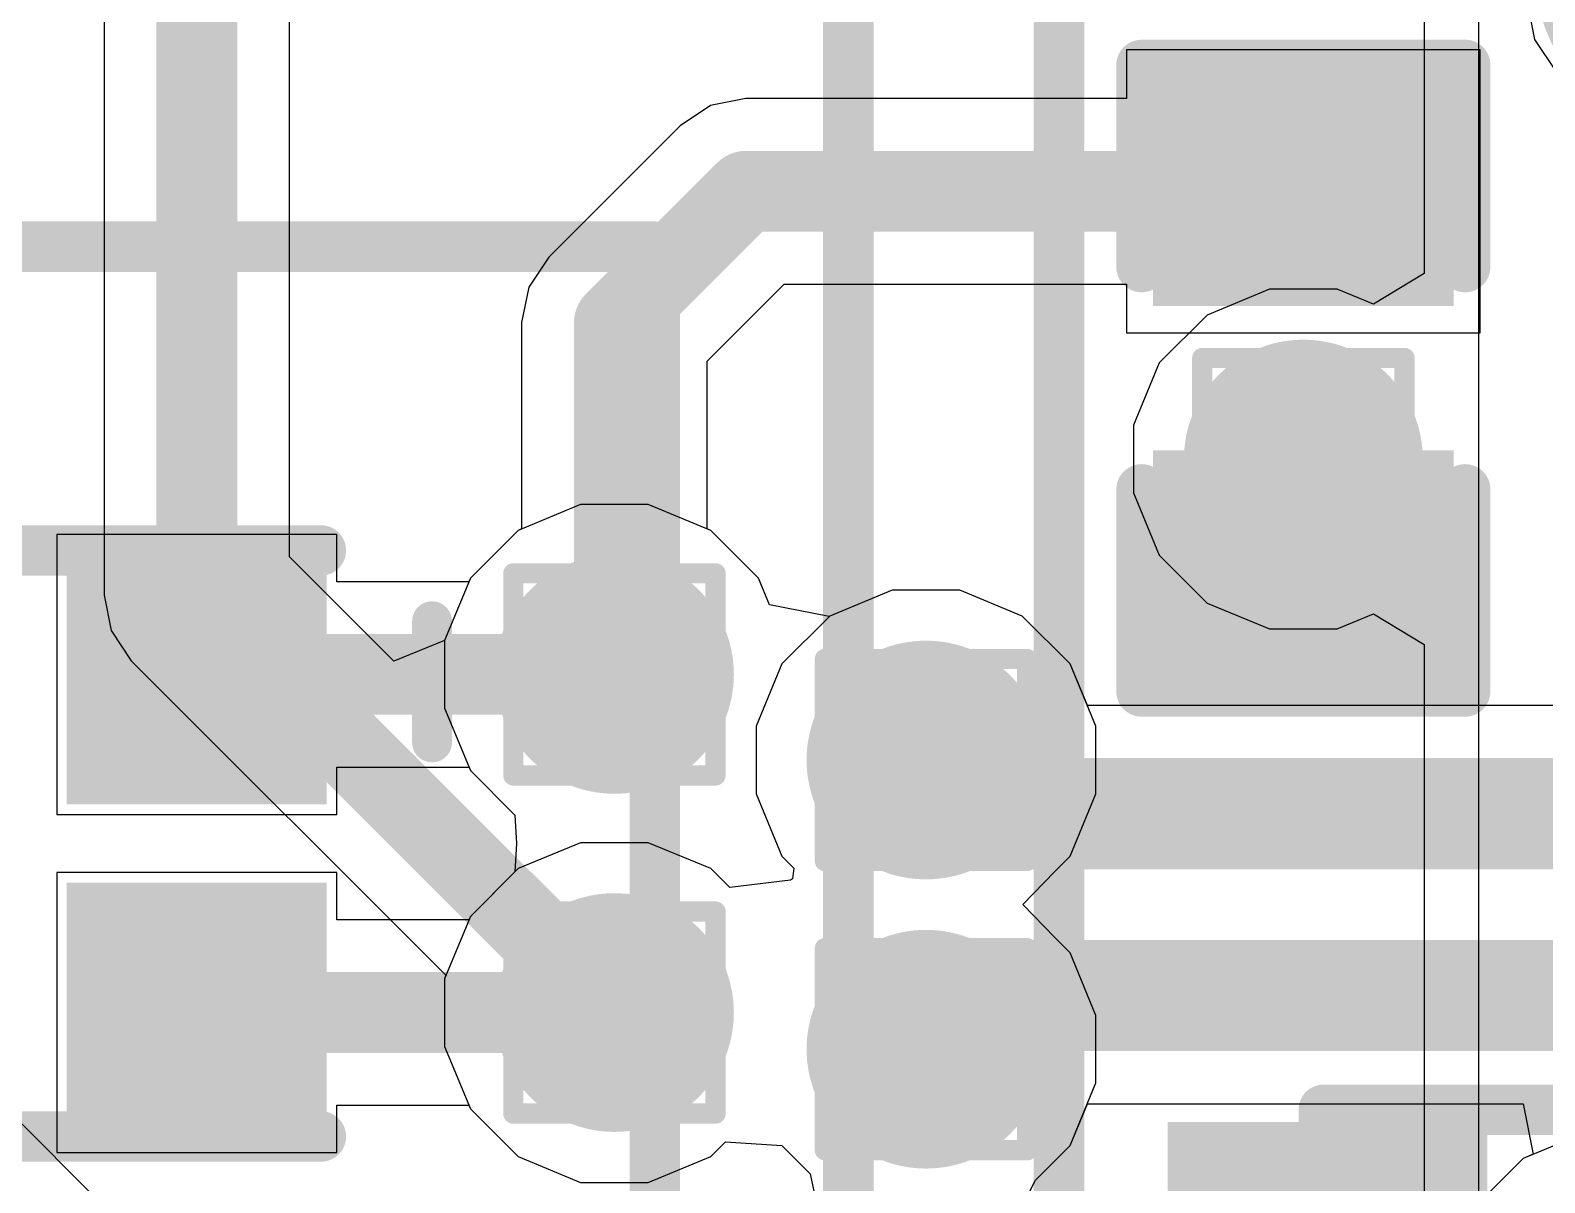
# Model space of a CAD drawing. Header units: inches. Extents: x -11 to 5433, y -4 to 5447.
# Drawn here: x -7.728 to -3.924, y 21.612 to 24.509 of the extents above; entities that cross this region are included whole.
import ezdxf

# ---------------------------------------------------------------- set-up
doc = ezdxf.new("R2010")
doc.units = ezdxf.units.IN
for name, color, linetype in [('Bottom Layer', 5, 'Continuous'), ('Bottom Solder', 6, 'Continuous'), ('Dimensions', 6, 'Continuous'), ('Drill Drawing', 1, 'Continuous'), ('Ground', 16, 'Continuous'), ('Power', 76, 'Continuous'), ('Top Layer', 1, 'Continuous'), ('Top Overlay', 2, 'Continuous'), ('Top Paste', 8, 'Continuous'), ('Top Solder', 216, 'Continuous'), ('Via Holes', 16, 'Continuous')]:
    doc.layers.add(name, color=color, linetype=linetype)

# ---------------------------------------------------------------- blocks, each defined once
blk = doc.blocks.new('LPAV3_160_1000D_1_4_2')
at = {"layer": 'Top Overlay'}
for points in [[(10.16, 2.54, 0.127, 0.127, 0), (-10.16, 2.54, 0.127, 0.127, 0)], [(-3.555, -1.525, 0.127, 0.127, 0), (-3.555, 1.525, 0.127, 0.127, 0)], [(-0.505, 1.525, 0.127, 0.127, 0), (-3.555, 1.525, 0.127, 0.127, 0)]]:
    blk.add_lwpolyline(points, format="xyseb", dxfattribs=at)
blk.add_lwpolyline([(-3.5868, 1.525, 0.0635, 0.0635, 1), (-3.5233, 1.525, 0.0635, 0.0635, 1)], format="xyseb", close=True, dxfattribs=at)
blk.add_lwpolyline([(-3.5868, 1.525, 0.0635, 0.0635, 1), (-3.5233, 1.525, 0.0635, 0.0635, 1)], format="xyseb", close=True, dxfattribs=at)
blk = doc.blocks.new('C___0402_33')
at = {"layer": 'Top Layer'}
for points in [[(-0.6985, -0.3175), (-0.6985, 0.3175), (-0.2413, 0.3175), (-0.2413, -0.3175)], [(0.2413, -0.3175), (0.2413, 0.3175), (0.6985, 0.3175), (0.6985, -0.3175)]]:
    blk.add_hatch(color=1, dxfattribs=at).paths.add_polyline_path(points)
at = {"layer": 'Top Paste'}
for points in [[(-0.6985, -0.3175), (-0.6985, 0.3175), (-0.2413, 0.3175), (-0.2413, -0.3175)], [(0.2413, -0.3175), (0.2413, 0.3175), (0.6985, 0.3175), (0.6985, -0.3175)]]:
    blk.add_hatch(color=8, dxfattribs=at).paths.add_polyline_path(points)
at = {"layer": 'Top Solder'}
for points in [[(-0.7585, -0.3775), (-0.7585, 0.3775), (-0.1813, 0.3775), (-0.1813, -0.3775)], [(0.1813, -0.3775), (0.1813, 0.3775), (0.7585, 0.3775), (0.7585, -0.3775)]]:
    blk.add_hatch(color=216, dxfattribs=at).paths.add_polyline_path(points)
at = {"layer": 'Top Overlay'}
for points in [[(-0.2794, 0.4064, 0.127, 0.127, 0), (-0.7874, 0.4064, 0.127, 0.127, 0)], [(-0.7874, -0.4064, 0.127, 0.127, 0), (-0.7874, 0.4064, 0.127, 0.127, 0)], [(0.7874, 0.4064, 0.127, 0.127, 0), (0.2794, 0.4064, 0.127, 0.127, 0)], [(0.7874, -0.4064, 0.127, 0.127, 0), (0.7874, 0.4064, 0.127, 0.127, 0)], [(-0.2794, -0.4064, 0.127, 0.127, 0), (-0.7874, -0.4064, 0.127, 0.127, 0)], [(0.7874, -0.4064, 0.127, 0.127, 0), (0.2794, -0.4064, 0.127, 0.127, 0)]]:
    blk.add_lwpolyline(points, format="xyseb", dxfattribs=at)
for points in [[(-0.8191, 0.4064, 0.0635, 0.0635, 1), (-0.7556, 0.4064, 0.0635, 0.0635, 1)], [(-0.8191, 0.4064, 0.0635, 0.0635, 1), (-0.7556, 0.4064, 0.0635, 0.0635, 1)], [(-0.3111, 0.4064, 0.0635, 0.0635, 1), (-0.2477, 0.4064, 0.0635, 0.0635, 1)], [(0.2477, 0.4064, 0.0635, 0.0635, 1), (0.3111, 0.4064, 0.0635, 0.0635, 1)], [(0.7556, 0.4064, 0.0635, 0.0635, 1), (0.8191, 0.4064, 0.0635, 0.0635, 1)], [(0.7556, 0.4064, 0.0635, 0.0635, 1), (0.8191, 0.4064, 0.0635, 0.0635, 1)], [(-0.8191, -0.4064, 0.0635, 0.0635, 1), (-0.7556, -0.4064, 0.0635, 0.0635, 1)], [(-0.8191, -0.4064, 0.0635, 0.0635, 1), (-0.7556, -0.4064, 0.0635, 0.0635, 1)], [(-0.3111, -0.4064, 0.0635, 0.0635, 1), (-0.2477, -0.4064, 0.0635, 0.0635, 1)], [(0.2477, -0.4064, 0.0635, 0.0635, 1), (0.3111, -0.4064, 0.0635, 0.0635, 1)], [(0.7556, -0.4064, 0.0635, 0.0635, 1), (0.8191, -0.4064, 0.0635, 0.0635, 1)], [(0.7556, -0.4064, 0.0635, 0.0635, 1), (0.8191, -0.4064, 0.0635, 0.0635, 1)]]:
    blk.add_lwpolyline(points, format="xyseb", close=True, dxfattribs=at)
blk = doc.blocks.new('XL_1010RGBC_WS2812B_58')
at = {"layer": 'Top Layer'}
for points in [[(-0.65, 0.65), (-0.2, 0.65), (-0.2, 0.2), (-0.65, 0.2)], [(0.2, 0.65), (0.65, 0.65), (0.65, 0.2), (0.2, 0.2)], [(-0.2, -0.2), (-0.2, -0.65), (-0.65, -0.65), (-0.65, -0.2)], [(0.65, -0.2), (0.65, -0.65), (0.2, -0.65), (0.2, -0.2)]]:
    blk.add_hatch(color=1, dxfattribs=at).paths.add_polyline_path(points)
at = {"layer": 'Top Paste'}
for points in [[(-0.65, 0.65), (-0.2, 0.65), (-0.2, 0.2), (-0.65, 0.2)], [(0.2, 0.65), (0.65, 0.65), (0.65, 0.2), (0.2, 0.2)], [(-0.2, -0.2), (-0.2, -0.65), (-0.65, -0.65), (-0.65, -0.2)], [(0.65, -0.2), (0.65, -0.65), (0.2, -0.65), (0.2, -0.2)]]:
    blk.add_hatch(color=8, dxfattribs=at).paths.add_polyline_path(points)
at = {"layer": 'Top Solder'}
for points in [[(-0.7516, 0.7516), (-0.0984, 0.7516), (-0.0984, 0.0984), (-0.7516, 0.0984)], [(0.0984, 0.7516), (0.7516, 0.7516), (0.7516, 0.0984), (0.0984, 0.0984)], [(-0.0984, -0.0984), (-0.0984, -0.7516), (-0.7516, -0.7516), (-0.7516, -0.0984)], [(0.7516, -0.0984), (0.7516, -0.7516), (0.0984, -0.7516), (0.0984, -0.0984)]]:
    blk.add_hatch(color=216, dxfattribs=at).paths.add_polyline_path(points)
at = {"layer": 'Top Overlay'}
for points in [[(-0.7366, 0.7366, 0.127, 0.127, 0), (0.7366, 0.7366, 0.127, 0.127, 0)], [(-0.9652, 0.5842, 0.1, 0.1, 0), (-0.8128, 0.4318, 0.1, 0.1, 0)], [(-0.9652, 0.2794, 0.1, 0.1, 0), (-0.9652, 0.5842, 0.1, 0.1, 0)], [(1.016, 0.254, 0.1, 0.1, 0), (1.016, 0.5588, 0.1, 0.1, 0)], [(-0.9652, 0.2794, 0.1, 0.1, 0), (-0.8128, 0.4318, 0.1, 0.1, 0)], [(0.8636, 0.4064, 0.1, 0.1, 0), (1.1684, 0.4064, 0.1, 0.1, 0)], [(-0.7366, -0.7366, 0.127, 0.127, 0), (0.7366, -0.7366, 0.127, 0.127, 0)]]:
    blk.add_lwpolyline(points, format="xyseb", dxfattribs=at)
for points in [[(-0.7683, 0.7366, 0.0635, 0.0635, 1), (-0.7048, 0.7366, 0.0635, 0.0635, 1)], [(0.7048, 0.7366, 0.0635, 0.0635, 1), (0.7683, 0.7366, 0.0635, 0.0635, 1)], [(-0.9902, 0.5842, 0.05, 0.05, 1), (-0.9402, 0.5842, 0.05, 0.05, 1)], [(-0.9902, 0.5842, 0.05, 0.05, 1), (-0.9402, 0.5842, 0.05, 0.05, 1)], [(0.991, 0.5588, 0.05, 0.05, 1), (1.041, 0.5588, 0.05, 0.05, 1)], [(-0.8378, 0.4318, 0.05, 0.05, 1), (-0.7878, 0.4318, 0.05, 0.05, 1)], [(-0.8378, 0.4318, 0.05, 0.05, 1), (-0.7878, 0.4318, 0.05, 0.05, 1)], [(0.8386, 0.4064, 0.05, 0.05, 1), (0.8886, 0.4064, 0.05, 0.05, 1)], [(1.1434, 0.4064, 0.05, 0.05, 1), (1.1934, 0.4064, 0.05, 0.05, 1)], [(-0.9902, 0.2794, 0.05, 0.05, 1), (-0.9402, 0.2794, 0.05, 0.05, 1)], [(-0.9902, 0.2794, 0.05, 0.05, 1), (-0.9402, 0.2794, 0.05, 0.05, 1)], [(0.991, 0.254, 0.05, 0.05, 1), (1.041, 0.254, 0.05, 0.05, 1)], [(-0.7683, -0.7366, 0.0635, 0.0635, 1), (-0.7048, -0.7366, 0.0635, 0.0635, 1)], [(0.7048, -0.7366, 0.0635, 0.0635, 1), (0.7683, -0.7366, 0.0635, 0.0635, 1)]]:
    blk.add_lwpolyline(points, format="xyseb", close=True, dxfattribs=at)
blk = doc.blocks.new('12401832E402A_B_152')
at = {"layer": 'Bottom Solder'}
h = blk.add_hatch(color=6, dxfattribs=at)
edge = h.paths.add_edge_path()
edge.add_arc((4.13, -1.62), 0.5016, 0, 180)
edge.add_line((3.6284, -1.62), (3.6284, -2.42))
edge.add_arc((4.13, -2.42), 0.5016, 180, 360)
edge.add_line((4.6316, -2.42), (4.6316, -1.62))
at = {"layer": 'Top Solder'}
h = blk.add_hatch(color=216, dxfattribs=at)
edge = h.paths.add_edge_path()
edge.add_arc((4.13, -1.62), 0.5016, 0, 180)
edge.add_line((3.6284, -1.62), (3.6284, -2.42))
edge.add_arc((4.13, -2.42), 0.5016, 180, 360)
edge.add_line((4.6316, -2.42), (4.6316, -1.62))
blk = doc.blocks.new('SOD_523_161')
at = {"layer": 'Top Layer'}
for points in [[(-0.9, 0.35), (-0.3, 0.35), (-0.3, -0.35), (-0.9, -0.35)], [(0.3, 0.35), (0.9, 0.35), (0.9, -0.35), (0.3, -0.35)]]:
    blk.add_hatch(color=1, dxfattribs=at).paths.add_polyline_path(points)
at = {"layer": 'Top Overlay'}
for points in [[(0.6602, 0.356), (1.4222, 0.356), (1.4222, 0.5338), (0.6602, 0.5338)], [(0.9396, -0.3806), (1.4222, -0.3806), (1.4222, 0.3814), (0.9396, 0.3814)], [(0.6601, -0.533), (1.4221, -0.533), (1.4221, -0.3552), (0.6601, -0.3552)]]:
    blk.add_hatch(color=2, dxfattribs=at).paths.add_polyline_path(points)
at = {"layer": 'Top Paste'}
for points in [[(-0.9, 0.35), (-0.3, 0.35), (-0.3, -0.35), (-0.9, -0.35)], [(0.3, 0.35), (0.9, 0.35), (0.9, -0.35), (0.3, -0.35)]]:
    blk.add_hatch(color=8, dxfattribs=at).paths.add_polyline_path(points)
at = {"layer": 'Top Solder'}
for points in [[(-1.0016, 0.4516), (-0.1984, 0.4516), (-0.1984, -0.4516), (-1.0016, -0.4516)], [(0.1984, 0.4516), (1.0016, 0.4516), (1.0016, -0.4516), (0.1984, -0.4516)]]:
    blk.add_hatch(color=216, dxfattribs=at).paths.add_polyline_path(points)
at = {"layer": 'Top Overlay'}
for points in [[(-0.6096, 0.4826, 0.127, 0.127, 0), (0.6604, 0.4826, 0.127, 0.127, 0)], [(-0.6096, 0.4318, 0.127, 0.127, 0), (-0.6096, 0.4818, 0.127, 0.127, 0)], [(-0.6096, -0.4818, 0.127, 0.127, 0), (-0.6096, -0.4318, 0.127, 0.127, 0)], [(-0.6096, -0.4826, 0.127, 0.127, 0), (0.6604, -0.4826, 0.127, 0.127, 0)]]:
    blk.add_lwpolyline(points, format="xyseb", dxfattribs=at)
for points in [[(-0.6413, 0.4826, 0.0635, 0.0635, 1), (-0.5778, 0.4826, 0.0635, 0.0635, 1)], [(-0.6413, 0.4818, 0.0635, 0.0635, 1), (-0.5778, 0.4818, 0.0635, 0.0635, 1)], [(0.6287, 0.4826, 0.0635, 0.0635, 1), (0.6921, 0.4826, 0.0635, 0.0635, 1)], [(-0.6413, 0.4318, 0.0635, 0.0635, 1), (-0.5778, 0.4318, 0.0635, 0.0635, 1)], [(-0.6413, -0.4318, 0.0635, 0.0635, 1), (-0.5778, -0.4318, 0.0635, 0.0635, 1)], [(-0.6413, -0.4818, 0.0635, 0.0635, 1), (-0.5778, -0.4818, 0.0635, 0.0635, 1)], [(-0.6413, -0.4826, 0.0635, 0.0635, 1), (-0.5778, -0.4826, 0.0635, 0.0635, 1)], [(0.6287, -0.4826, 0.0635, 0.0635, 1), (0.6921, -0.4826, 0.0635, 0.0635, 1)]]:
    blk.add_lwpolyline(points, format="xyseb", close=True, dxfattribs=at)

msp = doc.modelspace()

# ---------------------------------------------------------------- hatches: boundary and pattern name
at = {"layer": 'Bottom Layer'}
h = msp.add_hatch(color=5, dxfattribs=at)
edge = h.paths.add_edge_path()
edge.add_arc((-4.5301, 23.4315), 0.3, 0, 360)
h = msp.add_hatch(color=5, dxfattribs=at)
edge = h.paths.add_edge_path()
edge.add_arc((-6.2608, 22.8901), 0.3, 0, 360)
h = msp.add_hatch(color=5, dxfattribs=at)
edge = h.paths.add_edge_path()
edge.add_arc((-5.4781, 22.6749), 0.3, 0, 360)
h = msp.add_hatch(color=5, dxfattribs=at)
edge = h.paths.add_edge_path()
edge.add_arc((-6.2608, 22.0401), 0.3, 0, 360)
h = msp.add_hatch(color=5, dxfattribs=at)
edge = h.paths.add_edge_path()
edge.add_arc((-5.4781, 21.9479), 0.3, 0, 360)
at = {"layer": 'Ground'}
h = msp.add_hatch(color=16, dxfattribs=at)
edge = h.paths.add_edge_path()
edge.add_arc((-4.5301, 23.4315), 0.3, 0, 360)
h = msp.add_hatch(color=16, dxfattribs=at)
edge = h.paths.add_edge_path()
edge.add_arc((-6.2608, 22.8901), 0.3, 0, 360)
h = msp.add_hatch(color=16, dxfattribs=at)
edge = h.paths.add_edge_path()
edge.add_arc((-5.4781, 22.6749), 0.3, 0, 360)
h = msp.add_hatch(color=16, dxfattribs=at)
edge = h.paths.add_edge_path()
edge.add_arc((-6.2608, 22.0401), 0.3, 0, 360)
h = msp.add_hatch(color=16, dxfattribs=at)
edge = h.paths.add_edge_path()
edge.add_arc((-5.4781, 21.9479), 0.3, 0, 360)
at = {"layer": 'Power'}
h = msp.add_hatch(color=76, dxfattribs=at)
edge = h.paths.add_edge_path()
edge.add_arc((-4.5301, 23.4315), 0.3, 0, 360)
h = msp.add_hatch(color=76, dxfattribs=at)
edge = h.paths.add_edge_path()
edge.add_arc((-6.2608, 22.8901), 0.3, 0, 360)
h = msp.add_hatch(color=76, dxfattribs=at)
edge = h.paths.add_edge_path()
edge.add_arc((-5.4781, 22.6749), 0.3, 0, 360)
h = msp.add_hatch(color=76, dxfattribs=at)
edge = h.paths.add_edge_path()
edge.add_arc((-6.2608, 22.0401), 0.3, 0, 360)
h = msp.add_hatch(color=76, dxfattribs=at)
edge = h.paths.add_edge_path()
edge.add_arc((-5.4781, 21.9479), 0.3, 0, 360)
at = {"layer": 'Top Layer'}
h = msp.add_hatch(color=1, dxfattribs=at)
edge = h.paths.add_edge_path()
edge.add_arc((-4.5301, 23.4315), 0.3, 0, 360)
h = msp.add_hatch(color=1, dxfattribs=at)
edge = h.paths.add_edge_path()
edge.add_arc((-6.2608, 22.8901), 0.3, 0, 360)
h = msp.add_hatch(color=1, dxfattribs=at)
edge = h.paths.add_edge_path()
edge.add_arc((-5.4781, 22.6749), 0.3, 0, 360)
h = msp.add_hatch(color=1, dxfattribs=at)
edge = h.paths.add_edge_path()
edge.add_arc((-6.2608, 22.0401), 0.3, 0, 360)
h = msp.add_hatch(color=1, dxfattribs=at)
edge = h.paths.add_edge_path()
edge.add_arc((-5.4781, 21.9479), 0.3, 0, 360)
at = {"layer": 'Via Holes'}
h = msp.add_hatch(color=7, dxfattribs=at)
edge = h.paths.add_edge_path()
edge.add_arc((-4.5301, 23.4315), 0.15, 0, 360)
h = msp.add_hatch(color=7, dxfattribs=at)
edge = h.paths.add_edge_path()
edge.add_arc((-6.2608, 22.8901), 0.15, 0, 360)
h = msp.add_hatch(color=7, dxfattribs=at)
edge = h.paths.add_edge_path()
edge.add_arc((-5.4781, 22.6749), 0.15, 0, 360)
h = msp.add_hatch(color=7, dxfattribs=at)
edge = h.paths.add_edge_path()
edge.add_arc((-6.2608, 22.0401), 0.15, 0, 360)
h = msp.add_hatch(color=7, dxfattribs=at)
edge = h.paths.add_edge_path()
edge.add_arc((-5.4781, 21.9479), 0.15, 0, 360)

# ---------------------------------------------------------------- linework, layer by layer
at = {"layer": 'Bottom Layer'}
for p, q in [((-7.0769, 23.1858), (-7.0769, 25.0359)), ((-7.5431, 24.9394), (-7.5431, 23.0893)), ((-6.3457, 23.3171), (-6.5027, 23.2521)), ((-6.1759, 23.3171), (-6.3457, 23.3171)), ((-6.0189, 23.2521), (-6.1759, 23.3171)), ((-6.5027, 23.2521), (-6.6228, 23.1319)), ((-5.8988, 23.1319), (-6.0189, 23.2521)), ((-6.8148, 22.9237), (-7.0769, 23.1858)), ((-6.6228, 23.1319), (-6.6878, 22.975)), ((-5.8712, 23.0653), (-5.8988, 23.1319)), ((-5.563, 23.1019), (-5.72, 23.0369)), ((-5.3932, 23.1019), (-5.563, 23.1019)), ((-5.2362, 23.0369), (-5.3932, 23.1019)), ((-7.5431, 23.0893), (-7.5253, 23.0001)), ((-5.7214, 23.0355), (-5.8712, 23.0653)), ((-5.72, 23.0369), (-5.7214, 23.0355)), ((-5.1161, 22.9168), (-5.2362, 23.0369)), ((-7.5253, 23.0001), (-7.4748, 22.9245)), ((-6.6878, 22.975), (-6.8148, 22.9237)), ((-7.4748, 22.9245), (-6.6842, 22.1338)), ((-5.0727, 22.8119), (-5.1161, 22.9168)), ((-7.1452, 21.1557), (-8.7858, 22.7963)), ((-3.32, 22.8119), (-5.0727, 22.8119)), ((-6.6842, 22.1338), (-6.6878, 22.125)), ((-6.6878, 22.125), (-6.6878, 21.9551)), ((-6.6878, 21.9551), (-6.6228, 21.7982)), ((-6.6228, 21.7982), (-6.5027, 21.6781)), ((-6.0189, 21.6781), (-5.9815, 21.7155)), ((-5.9815, 21.7155), (-5.8401, 21.706)), ((-5.8401, 21.706), (-5.769, 21.6349)), ((-6.5027, 21.6781), (-6.3457, 21.6131)), ((-6.1759, 21.6131), (-6.0189, 21.6781)), ((-6.3457, 21.6131), (-6.1759, 21.6131)), ((-5.769, 21.6349), (-5.7472, 21.5317))]:
    msp.add_line(p, q, dxfattribs=at)
for points in [[(-7.31, 23.0893, 0.2032, 0.2032, 0), (-7.31, 25.0359, 0.2032, 0.2032, 0)], [(-7.31, 23.0893, 0.2032, 0.2032, 0), (-6.2608, 22.0401, 0.2032, 0.2032, 0)], [(-9.2092, 22.8901, 0.2032, 0.2032, 0), (-7.31, 20.9909, 0.2032, 0.2032, 0)], [(-5.4781, 22.6749, 0.2794, 0.2794, 0), (-5.3432, 22.54, 0.2794, 0.2794, 0)], [(-5.3432, 22.54, 0.2794, 0.2794, 0), (-2.8644, 22.54, 0.2794, 0.2794, 0)], [(-5.4781, 21.9479, 0.2794, 0.2794, 0), (-5.3432, 22.0828, 0.2794, 0.2794, 0)], [(-5.3432, 22.0828, 0.2794, 0.2794, 0), (-2.8644, 22.0828, 0.2794, 0.2794, 0)]]:
    msp.add_lwpolyline(points, format="xyseb", dxfattribs=at)
for points in [[(-7.3608, 23.0893, 0.1016, 0.1016, 1), (-7.2592, 23.0893, 0.1016, 0.1016, 1)], [(-7.3608, 23.0893, 0.1016, 0.1016, 1), (-7.2592, 23.0893, 0.1016, 0.1016, 1)], [(-5.5479, 22.6749, 0.1397, 0.1397, 1), (-5.4082, 22.6749, 0.1397, 0.1397, 1)], [(-5.413, 22.54, 0.1397, 0.1397, 1), (-5.2733, 22.54, 0.1397, 0.1397, 1)], [(-5.413, 22.54, 0.1397, 0.1397, 1), (-5.2733, 22.54, 0.1397, 0.1397, 1)], [(-5.413, 22.0828, 0.1397, 0.1397, 1), (-5.2733, 22.0828, 0.1397, 0.1397, 1)], [(-5.413, 22.0828, 0.1397, 0.1397, 1), (-5.2733, 22.0828, 0.1397, 0.1397, 1)], [(-6.3116, 22.0401, 0.1016, 0.1016, 1), (-6.21, 22.0401, 0.1016, 0.1016, 1)], [(-5.5479, 21.9479, 0.1397, 0.1397, 1), (-5.4082, 21.9479, 0.1397, 0.1397, 1)]]:
    msp.add_lwpolyline(points, format="xyseb", close=True, dxfattribs=at)
at = {"layer": 'Dimensions'}
msp.add_lwpolyline([(-5.6731, 15.4975, 0.127, 0.127, 0), (-5.6731, 28.6379, 0.127, 0.127, 0)], format="xyseb", dxfattribs=at)
at = {"layer": 'Drill Drawing'}
for points in [[(-4.7841, 23.6855, 0.0508, 0.0508, 0), (-4.2761, 23.6855, 0.0508, 0.0508, 0)], [(-4.7841, 23.1775, 0.0508, 0.0508, 0), (-4.7841, 23.6855, 0.0508, 0.0508, 0)], [(-4.2761, 23.1775, 0.0508, 0.0508, 0), (-4.2761, 23.6855, 0.0508, 0.0508, 0)], [(-4.6825, 23.5839, 0.0508, 0.0508, 0), (-4.3777, 23.5839, 0.0508, 0.0508, 0)], [(-4.6825, 23.2791, 0.0508, 0.0508, 0), (-4.6825, 23.5839, 0.0508, 0.0508, 0)], [(-4.3777, 23.2791, 0.0508, 0.0508, 0), (-4.3777, 23.5839, 0.0508, 0.0508, 0)], [(-4.6825, 23.2791, 0.0508, 0.0508, 0), (-4.3777, 23.2791, 0.0508, 0.0508, 0)], [(-4.7841, 23.1775, 0.0508, 0.0508, 0), (-4.2761, 23.1775, 0.0508, 0.0508, 0)], [(-6.5148, 23.1441, 0.0508, 0.0508, 0), (-6.0068, 23.1441, 0.0508, 0.0508, 0)], [(-6.5148, 22.6361, 0.0508, 0.0508, 0), (-6.5148, 23.1441, 0.0508, 0.0508, 0)], [(-6.0068, 22.6361, 0.0508, 0.0508, 0), (-6.0068, 23.1441, 0.0508, 0.0508, 0)], [(-6.4132, 23.0425, 0.0508, 0.0508, 0), (-6.1084, 23.0425, 0.0508, 0.0508, 0)], [(-6.4132, 22.7377, 0.0508, 0.0508, 0), (-6.4132, 23.0425, 0.0508, 0.0508, 0)], [(-6.1084, 22.7377, 0.0508, 0.0508, 0), (-6.1084, 23.0425, 0.0508, 0.0508, 0)], [(-5.7321, 22.9289, 0.0508, 0.0508, 0), (-5.2241, 22.9289, 0.0508, 0.0508, 0)], [(-5.7321, 22.4209, 0.0508, 0.0508, 0), (-5.7321, 22.9289, 0.0508, 0.0508, 0)], [(-5.2241, 22.4209, 0.0508, 0.0508, 0), (-5.2241, 22.9289, 0.0508, 0.0508, 0)], [(-5.6305, 22.8273, 0.0508, 0.0508, 0), (-5.3257, 22.8273, 0.0508, 0.0508, 0)], [(-5.6305, 22.5225, 0.0508, 0.0508, 0), (-5.6305, 22.8273, 0.0508, 0.0508, 0)], [(-5.3257, 22.5225, 0.0508, 0.0508, 0), (-5.3257, 22.8273, 0.0508, 0.0508, 0)], [(-6.4132, 22.7377, 0.0508, 0.0508, 0), (-6.1084, 22.7377, 0.0508, 0.0508, 0)], [(-6.5148, 22.6361, 0.0508, 0.0508, 0), (-6.0068, 22.6361, 0.0508, 0.0508, 0)], [(-5.6305, 22.5225, 0.0508, 0.0508, 0), (-5.3257, 22.5225, 0.0508, 0.0508, 0)], [(-5.7321, 22.4209, 0.0508, 0.0508, 0), (-5.2241, 22.4209, 0.0508, 0.0508, 0)], [(-6.5148, 22.2941, 0.0508, 0.0508, 0), (-6.0068, 22.2941, 0.0508, 0.0508, 0)], [(-6.5148, 21.7861, 0.0508, 0.0508, 0), (-6.5148, 22.2941, 0.0508, 0.0508, 0)], [(-6.0068, 21.7861, 0.0508, 0.0508, 0), (-6.0068, 22.2941, 0.0508, 0.0508, 0)], [(-5.7321, 22.2019, 0.0508, 0.0508, 0), (-5.2241, 22.2019, 0.0508, 0.0508, 0)], [(-5.7321, 21.6939, 0.0508, 0.0508, 0), (-5.7321, 22.2019, 0.0508, 0.0508, 0)], [(-5.2241, 21.6939, 0.0508, 0.0508, 0), (-5.2241, 22.2019, 0.0508, 0.0508, 0)], [(-6.4132, 22.1925, 0.0508, 0.0508, 0), (-6.1084, 22.1925, 0.0508, 0.0508, 0)], [(-6.4132, 21.8877, 0.0508, 0.0508, 0), (-6.4132, 22.1925, 0.0508, 0.0508, 0)], [(-6.1084, 21.8877, 0.0508, 0.0508, 0), (-6.1084, 22.1925, 0.0508, 0.0508, 0)], [(-5.6305, 22.1003, 0.0508, 0.0508, 0), (-5.3257, 22.1003, 0.0508, 0.0508, 0)], [(-5.6305, 21.7955, 0.0508, 0.0508, 0), (-5.6305, 22.1003, 0.0508, 0.0508, 0)], [(-5.3257, 21.7955, 0.0508, 0.0508, 0), (-5.3257, 22.1003, 0.0508, 0.0508, 0)], [(-6.4132, 21.8877, 0.0508, 0.0508, 0), (-6.1084, 21.8877, 0.0508, 0.0508, 0)], [(-6.5148, 21.7861, 0.0508, 0.0508, 0), (-6.0068, 21.7861, 0.0508, 0.0508, 0)], [(-5.6305, 21.7955, 0.0508, 0.0508, 0), (-5.3257, 21.7955, 0.0508, 0.0508, 0)], [(-5.7321, 21.6939, 0.0508, 0.0508, 0), (-5.2241, 21.6939, 0.0508, 0.0508, 0)]]:
    msp.add_lwpolyline(points, format="xyseb", dxfattribs=at)
for points in [[(-4.7968, 23.6855, 0.0254, 0.0254, 1), (-4.7714, 23.6855, 0.0254, 0.0254, 1)], [(-4.7968, 23.6855, 0.0254, 0.0254, 1), (-4.7714, 23.6855, 0.0254, 0.0254, 1)], [(-4.2888, 23.6855, 0.0254, 0.0254, 1), (-4.2634, 23.6855, 0.0254, 0.0254, 1)], [(-4.2888, 23.6855, 0.0254, 0.0254, 1), (-4.2634, 23.6855, 0.0254, 0.0254, 1)], [(-4.6952, 23.5839, 0.0254, 0.0254, 1), (-4.6698, 23.5839, 0.0254, 0.0254, 1)], [(-4.6952, 23.5839, 0.0254, 0.0254, 1), (-4.6698, 23.5839, 0.0254, 0.0254, 1)], [(-4.3904, 23.5839, 0.0254, 0.0254, 1), (-4.365, 23.5839, 0.0254, 0.0254, 1)], [(-4.3904, 23.5839, 0.0254, 0.0254, 1), (-4.365, 23.5839, 0.0254, 0.0254, 1)], [(-4.6952, 23.2791, 0.0254, 0.0254, 1), (-4.6698, 23.2791, 0.0254, 0.0254, 1)], [(-4.6952, 23.2791, 0.0254, 0.0254, 1), (-4.6698, 23.2791, 0.0254, 0.0254, 1)], [(-4.3904, 23.2791, 0.0254, 0.0254, 1), (-4.365, 23.2791, 0.0254, 0.0254, 1)], [(-4.3904, 23.2791, 0.0254, 0.0254, 1), (-4.365, 23.2791, 0.0254, 0.0254, 1)], [(-4.7968, 23.1775, 0.0254, 0.0254, 1), (-4.7714, 23.1775, 0.0254, 0.0254, 1)], [(-4.7968, 23.1775, 0.0254, 0.0254, 1), (-4.7714, 23.1775, 0.0254, 0.0254, 1)], [(-4.2888, 23.1775, 0.0254, 0.0254, 1), (-4.2634, 23.1775, 0.0254, 0.0254, 1)], [(-4.2888, 23.1775, 0.0254, 0.0254, 1), (-4.2634, 23.1775, 0.0254, 0.0254, 1)], [(-6.5275, 23.1441, 0.0254, 0.0254, 1), (-6.5021, 23.1441, 0.0254, 0.0254, 1)], [(-6.5275, 23.1441, 0.0254, 0.0254, 1), (-6.5021, 23.1441, 0.0254, 0.0254, 1)], [(-6.0195, 23.1441, 0.0254, 0.0254, 1), (-5.9941, 23.1441, 0.0254, 0.0254, 1)], [(-6.0195, 23.1441, 0.0254, 0.0254, 1), (-5.9941, 23.1441, 0.0254, 0.0254, 1)], [(-6.4259, 23.0425, 0.0254, 0.0254, 1), (-6.4005, 23.0425, 0.0254, 0.0254, 1)], [(-6.4259, 23.0425, 0.0254, 0.0254, 1), (-6.4005, 23.0425, 0.0254, 0.0254, 1)], [(-6.1211, 23.0425, 0.0254, 0.0254, 1), (-6.0957, 23.0425, 0.0254, 0.0254, 1)], [(-6.1211, 23.0425, 0.0254, 0.0254, 1), (-6.0957, 23.0425, 0.0254, 0.0254, 1)], [(-5.7448, 22.9289, 0.0254, 0.0254, 1), (-5.7194, 22.9289, 0.0254, 0.0254, 1)], [(-5.7448, 22.9289, 0.0254, 0.0254, 1), (-5.7194, 22.9289, 0.0254, 0.0254, 1)], [(-5.2368, 22.9289, 0.0254, 0.0254, 1), (-5.2114, 22.9289, 0.0254, 0.0254, 1)], [(-5.2368, 22.9289, 0.0254, 0.0254, 1), (-5.2114, 22.9289, 0.0254, 0.0254, 1)], [(-5.6432, 22.8273, 0.0254, 0.0254, 1), (-5.6178, 22.8273, 0.0254, 0.0254, 1)], [(-5.6432, 22.8273, 0.0254, 0.0254, 1), (-5.6178, 22.8273, 0.0254, 0.0254, 1)], [(-5.3384, 22.8273, 0.0254, 0.0254, 1), (-5.313, 22.8273, 0.0254, 0.0254, 1)], [(-5.3384, 22.8273, 0.0254, 0.0254, 1), (-5.313, 22.8273, 0.0254, 0.0254, 1)], [(-6.4259, 22.7377, 0.0254, 0.0254, 1), (-6.4005, 22.7377, 0.0254, 0.0254, 1)], [(-6.4259, 22.7377, 0.0254, 0.0254, 1), (-6.4005, 22.7377, 0.0254, 0.0254, 1)], [(-6.1211, 22.7377, 0.0254, 0.0254, 1), (-6.0957, 22.7377, 0.0254, 0.0254, 1)], [(-6.1211, 22.7377, 0.0254, 0.0254, 1), (-6.0957, 22.7377, 0.0254, 0.0254, 1)], [(-6.5275, 22.6361, 0.0254, 0.0254, 1), (-6.5021, 22.6361, 0.0254, 0.0254, 1)], [(-6.5275, 22.6361, 0.0254, 0.0254, 1), (-6.5021, 22.6361, 0.0254, 0.0254, 1)], [(-6.0195, 22.6361, 0.0254, 0.0254, 1), (-5.9941, 22.6361, 0.0254, 0.0254, 1)], [(-6.0195, 22.6361, 0.0254, 0.0254, 1), (-5.9941, 22.6361, 0.0254, 0.0254, 1)], [(-5.6432, 22.5225, 0.0254, 0.0254, 1), (-5.6178, 22.5225, 0.0254, 0.0254, 1)], [(-5.6432, 22.5225, 0.0254, 0.0254, 1), (-5.6178, 22.5225, 0.0254, 0.0254, 1)], [(-5.3384, 22.5225, 0.0254, 0.0254, 1), (-5.313, 22.5225, 0.0254, 0.0254, 1)], [(-5.3384, 22.5225, 0.0254, 0.0254, 1), (-5.313, 22.5225, 0.0254, 0.0254, 1)], [(-5.7448, 22.4209, 0.0254, 0.0254, 1), (-5.7194, 22.4209, 0.0254, 0.0254, 1)], [(-5.7448, 22.4209, 0.0254, 0.0254, 1), (-5.7194, 22.4209, 0.0254, 0.0254, 1)], [(-5.2368, 22.4209, 0.0254, 0.0254, 1), (-5.2114, 22.4209, 0.0254, 0.0254, 1)], [(-5.2368, 22.4209, 0.0254, 0.0254, 1), (-5.2114, 22.4209, 0.0254, 0.0254, 1)], [(-6.5275, 22.2941, 0.0254, 0.0254, 1), (-6.5021, 22.2941, 0.0254, 0.0254, 1)], [(-6.5275, 22.2941, 0.0254, 0.0254, 1), (-6.5021, 22.2941, 0.0254, 0.0254, 1)], [(-6.0195, 22.2941, 0.0254, 0.0254, 1), (-5.9941, 22.2941, 0.0254, 0.0254, 1)], [(-6.0195, 22.2941, 0.0254, 0.0254, 1), (-5.9941, 22.2941, 0.0254, 0.0254, 1)], [(-5.7448, 22.2019, 0.0254, 0.0254, 1), (-5.7194, 22.2019, 0.0254, 0.0254, 1)], [(-5.7448, 22.2019, 0.0254, 0.0254, 1), (-5.7194, 22.2019, 0.0254, 0.0254, 1)], [(-5.2368, 22.2019, 0.0254, 0.0254, 1), (-5.2114, 22.2019, 0.0254, 0.0254, 1)], [(-5.2368, 22.2019, 0.0254, 0.0254, 1), (-5.2114, 22.2019, 0.0254, 0.0254, 1)], [(-6.4259, 22.1925, 0.0254, 0.0254, 1), (-6.4005, 22.1925, 0.0254, 0.0254, 1)], [(-6.4259, 22.1925, 0.0254, 0.0254, 1), (-6.4005, 22.1925, 0.0254, 0.0254, 1)], [(-6.1211, 22.1925, 0.0254, 0.0254, 1), (-6.0957, 22.1925, 0.0254, 0.0254, 1)], [(-6.1211, 22.1925, 0.0254, 0.0254, 1), (-6.0957, 22.1925, 0.0254, 0.0254, 1)], [(-5.6432, 22.1003, 0.0254, 0.0254, 1), (-5.6178, 22.1003, 0.0254, 0.0254, 1)], [(-5.6432, 22.1003, 0.0254, 0.0254, 1), (-5.6178, 22.1003, 0.0254, 0.0254, 1)], [(-5.3384, 22.1003, 0.0254, 0.0254, 1), (-5.313, 22.1003, 0.0254, 0.0254, 1)], [(-5.3384, 22.1003, 0.0254, 0.0254, 1), (-5.313, 22.1003, 0.0254, 0.0254, 1)], [(-6.4259, 21.8877, 0.0254, 0.0254, 1), (-6.4005, 21.8877, 0.0254, 0.0254, 1)], [(-6.4259, 21.8877, 0.0254, 0.0254, 1), (-6.4005, 21.8877, 0.0254, 0.0254, 1)], [(-6.1211, 21.8877, 0.0254, 0.0254, 1), (-6.0957, 21.8877, 0.0254, 0.0254, 1)], [(-6.1211, 21.8877, 0.0254, 0.0254, 1), (-6.0957, 21.8877, 0.0254, 0.0254, 1)], [(-6.5275, 21.7861, 0.0254, 0.0254, 1), (-6.5021, 21.7861, 0.0254, 0.0254, 1)], [(-6.5275, 21.7861, 0.0254, 0.0254, 1), (-6.5021, 21.7861, 0.0254, 0.0254, 1)], [(-6.0195, 21.7861, 0.0254, 0.0254, 1), (-5.9941, 21.7861, 0.0254, 0.0254, 1)], [(-6.0195, 21.7861, 0.0254, 0.0254, 1), (-5.9941, 21.7861, 0.0254, 0.0254, 1)], [(-5.6432, 21.7955, 0.0254, 0.0254, 1), (-5.6178, 21.7955, 0.0254, 0.0254, 1)], [(-5.6432, 21.7955, 0.0254, 0.0254, 1), (-5.6178, 21.7955, 0.0254, 0.0254, 1)], [(-5.3384, 21.7955, 0.0254, 0.0254, 1), (-5.313, 21.7955, 0.0254, 0.0254, 1)], [(-5.3384, 21.7955, 0.0254, 0.0254, 1), (-5.313, 21.7955, 0.0254, 0.0254, 1)], [(-5.7448, 21.6939, 0.0254, 0.0254, 1), (-5.7194, 21.6939, 0.0254, 0.0254, 1)], [(-5.7448, 21.6939, 0.0254, 0.0254, 1), (-5.7194, 21.6939, 0.0254, 0.0254, 1)], [(-5.2368, 21.6939, 0.0254, 0.0254, 1), (-5.2114, 21.6939, 0.0254, 0.0254, 1)], [(-5.2368, 21.6939, 0.0254, 0.0254, 1), (-5.2114, 21.6939, 0.0254, 0.0254, 1)]]:
    msp.add_lwpolyline(points, format="xyseb", close=True, dxfattribs=at)
at = {"layer": 'Ground'}
for p, q in [((-6.3457, 23.3171), (-6.5027, 23.2521)), ((-6.1759, 23.3171), (-6.3457, 23.3171)), ((-6.0189, 23.2521), (-6.1759, 23.3171)), ((-6.5027, 23.2521), (-6.6228, 23.1319)), ((-5.8988, 23.1319), (-6.0189, 23.2521)), ((-6.6228, 23.1319), (-6.6878, 22.975)), ((-5.8712, 23.0653), (-5.8988, 23.1319)), ((-5.563, 23.1019), (-5.72, 23.0369)), ((-5.3932, 23.1019), (-5.563, 23.1019)), ((-5.2362, 23.0369), (-5.3932, 23.1019)), ((-5.7214, 23.0355), (-5.8712, 23.0653)), ((-5.72, 23.0369), (-5.7214, 23.0355)), ((-5.1161, 22.9168), (-5.2362, 23.0369)), ((-6.6878, 22.975), (-6.6878, 22.8051)), ((-5.0511, 22.7598), (-5.1161, 22.9168)), ((-6.6878, 22.8051), (-6.6228, 22.6482)), ((-5.0511, 22.59), (-5.0511, 22.7598)), ((-6.6228, 22.6482), (-6.5108, 22.5362)), ((-5.1161, 22.433), (-5.0511, 22.59)), ((-6.5108, 22.5362), (-6.5065, 22.4651)), ((-6.5065, 22.4651), (-6.5108, 22.394)), ((-5.1548, 22.3944), (-5.1161, 22.433)), ((-6.5108, 22.394), (-6.6228, 22.2819)), ((-5.2348, 22.3114), (-5.1548, 22.3944)), ((-5.1548, 22.2284), (-5.2348, 22.3114)), ((-6.6228, 22.2819), (-6.6878, 22.125)), ((-5.1161, 22.1898), (-5.1548, 22.2284)), ((-5.0511, 22.0328), (-5.1161, 22.1898)), ((-6.6878, 22.125), (-6.6878, 21.9551)), ((-5.0511, 21.863), (-5.0511, 22.0328)), ((-6.6878, 21.9551), (-6.6228, 21.7982)), ((-5.1161, 21.706), (-5.0511, 21.863)), ((-6.6228, 21.7982), (-6.5027, 21.6781)), ((-3.8208, 21.7384), (-3.9778, 21.6734)), ((-6.0189, 21.6781), (-5.9815, 21.7155)), ((-5.9815, 21.7155), (-5.8401, 21.706)), ((-5.8401, 21.706), (-5.769, 21.6349)), ((-5.2031, 21.6191), (-5.1161, 21.706)), ((-6.5027, 21.6781), (-6.3457, 21.6131)), ((-6.1759, 21.6131), (-6.0189, 21.6781)), ((-3.9778, 21.6734), (-4.0979, 21.5533)), ((-6.3457, 21.6131), (-6.1759, 21.6131)), ((-5.769, 21.6349), (-5.7472, 21.5317)), ((-5.2313, 21.5628), (-5.2031, 21.6191))]:
    msp.add_line(p, q, dxfattribs=at)
at = {"layer": 'Power'}
for p, q in [((-3.9624, 24.5508), (-3.9495, 24.4858)), ((-4.2269, 24.5383), (-4.2269, 24.5046)), ((-4.2269, 24.5046), (-4.2269, 23.898)), ((-4.0894, 20.6396), (-4.0894, 24.5383)), ((-3.9495, 24.4858), (-3.833, 24.3115)), ((-4.2269, 23.898), (-4.3539, 23.8207)), ((-4.6151, 23.8585), (-4.772, 23.7935)), ((-4.4452, 23.8585), (-4.6151, 23.8585)), ((-4.3539, 23.8207), (-4.4452, 23.8585)), ((-4.772, 23.7935), (-4.8921, 23.6734)), ((-4.8921, 23.6734), (-4.9571, 23.5164)), ((-4.9571, 23.5164), (-4.9571, 23.3466)), ((-4.9571, 23.3466), (-4.8921, 23.1896)), ((-4.8921, 23.1896), (-4.772, 23.0695)), ((-5.563, 23.1019), (-5.72, 23.0369)), ((-5.3932, 23.1019), (-5.563, 23.1019)), ((-5.2362, 23.0369), (-5.3932, 23.1019)), ((-4.772, 23.0695), (-4.6151, 23.0045)), ((-5.72, 23.0369), (-5.8401, 22.9168)), ((-5.1161, 22.9168), (-5.2362, 23.0369)), ((-4.4452, 23.0045), (-4.3539, 23.0423)), ((-4.3539, 23.0423), (-4.2269, 22.965)), ((-4.6151, 23.0045), (-4.4452, 23.0045)), ((-4.2269, 22.965), (-4.2269, 20.943)), ((-5.8401, 22.9168), (-5.9051, 22.7598)), ((-5.0511, 22.7598), (-5.1161, 22.9168)), ((-5.9051, 22.7598), (-5.9051, 22.59)), ((-5.0511, 22.59), (-5.0511, 22.7598)), ((-5.9051, 22.59), (-5.8401, 22.433)), ((-5.1161, 22.433), (-5.0511, 22.59)), ((-6.3457, 22.4671), (-6.5027, 22.4021)), ((-6.1759, 22.4671), (-6.3457, 22.4671)), ((-6.0189, 22.4021), (-6.1759, 22.4671)), ((-5.8401, 22.433), (-5.8103, 22.4033)), ((-5.1548, 22.3944), (-5.1161, 22.433)), ((-6.5027, 22.4021), (-6.6228, 22.2819)), ((-5.9711, 22.3542), (-6.0189, 22.4021)), ((-5.8181, 22.3725), (-5.9711, 22.3542)), ((-5.8134, 22.3761), (-5.8181, 22.3725)), ((-5.8103, 22.4033), (-5.8134, 22.3761)), ((-5.2348, 22.3114), (-5.1548, 22.3944)), ((-5.1548, 22.2284), (-5.2348, 22.3114)), ((-6.6228, 22.2819), (-6.6878, 22.125)), ((-5.1161, 22.1898), (-5.1548, 22.2284)), ((-5.0511, 22.0328), (-5.1161, 22.1898)), ((-6.6878, 22.125), (-6.6878, 21.9551)), ((-5.0511, 21.863), (-5.0511, 22.0328)), ((-6.6878, 21.9551), (-6.6228, 21.7982)), ((-5.1161, 21.706), (-5.0511, 21.863)), ((-6.6228, 21.7982), (-6.5027, 21.6781)), ((-6.0189, 21.6781), (-5.9815, 21.7155)), ((-5.9815, 21.7155), (-5.8401, 21.706)), ((-5.8401, 21.706), (-5.769, 21.6349)), ((-5.2031, 21.6191), (-5.1161, 21.706)), ((-6.5027, 21.6781), (-6.3457, 21.6131)), ((-6.1759, 21.6131), (-6.0189, 21.6781)), ((-6.3457, 21.6131), (-6.1759, 21.6131)), ((-5.769, 21.6349), (-5.7472, 21.5317)), ((-5.2313, 21.5628), (-5.2031, 21.6191))]:
    msp.add_line(p, q, dxfattribs=at)
at = {"layer": 'Top Layer'}
for p, q in [((-4.0856, 24.4602), (-4.9746, 24.4602)), ((-4.9746, 24.4602), (-4.9746, 24.3377)), ((-4.0856, 23.749), (-4.0856, 24.4602)), ((-6.0198, 24.3199), (-6.0954, 24.2694)), ((-5.9306, 24.3377), (-6.0198, 24.3199)), ((-4.9746, 24.3377), (-5.9306, 24.3377)), ((-6.0954, 24.2694), (-6.4256, 23.9392)), ((-6.4256, 23.9392), (-6.4761, 23.8636)), ((-6.4761, 23.8636), (-6.4939, 23.7744)), ((-6.0277, 23.6779), (-5.8341, 23.8715)), ((-5.8341, 23.8715), (-4.9746, 23.8715)), ((-4.9746, 23.8715), (-4.9746, 23.749)), ((-6.4939, 23.7744), (-6.4939, 23.2557)), ((-4.9746, 23.749), (-4.0856, 23.749)), ((-6.0277, 23.2557), (-6.0277, 23.6779)), ((-6.5027, 23.2521), (-6.6228, 23.1319)), ((-6.4939, 23.2557), (-6.5027, 23.2521)), ((-6.0189, 23.2521), (-6.0277, 23.2557)), ((-5.8988, 23.1319), (-6.0189, 23.2521)), ((-6.958, 23.2421), (-7.662, 23.2421)), ((-7.662, 23.2421), (-7.662, 22.5381)), ((-6.958, 23.1231), (-6.958, 23.2421)), ((-6.6228, 23.1319), (-6.6264, 23.1231)), ((-5.8712, 23.0653), (-5.8988, 23.1319)), ((-6.6264, 23.1231), (-6.958, 23.1231)), ((-5.563, 23.1019), (-5.72, 23.0369)), ((-5.3932, 23.1019), (-5.563, 23.1019)), ((-5.2362, 23.0369), (-5.3932, 23.1019)), ((-5.7214, 23.0355), (-5.8712, 23.0653)), ((-5.72, 23.0369), (-5.7214, 23.0355)), ((-5.1161, 22.9168), (-5.2362, 23.0369)), ((-5.0727, 22.8119), (-5.1161, 22.9168)), ((2.4651, 22.8119), (-5.0727, 22.8119)), ((-6.958, 22.5381), (-6.958, 22.657)), ((-6.958, 22.657), (-6.6264, 22.657)), ((-6.6264, 22.657), (-6.6228, 22.6482)), ((-6.6228, 22.6482), (-6.5108, 22.5362)), ((-7.662, 22.5381), (-6.958, 22.5381)), ((-6.5108, 22.5362), (-6.5065, 22.4651)), ((-6.5065, 22.4651), (-6.5108, 22.394)), ((-6.958, 22.3921), (-7.662, 22.3921)), ((-7.662, 22.3921), (-7.662, 21.6881)), ((-6.958, 22.2731), (-6.958, 22.3921)), ((-6.5108, 22.394), (-6.6228, 22.2819)), ((-6.6264, 22.2731), (-6.958, 22.2731)), ((-6.6228, 22.2819), (-6.6264, 22.2731)), ((-6.958, 21.6881), (-6.958, 21.807)), ((-6.958, 21.807), (-6.6264, 21.807)), ((-6.6264, 21.807), (-6.6228, 21.7982)), ((-5.1161, 21.706), (-5.0727, 21.8109)), ((-5.0727, 21.8109), (-3.9777, 21.8109)), ((-3.9777, 21.8109), (-3.9524, 21.6839)), ((-6.6228, 21.7982), (-6.5027, 21.6781)), ((-7.662, 21.6881), (-6.958, 21.6881)), ((-6.0189, 21.6781), (-5.9815, 21.7155)), ((-5.9815, 21.7155), (-5.8401, 21.706)), ((-5.8401, 21.706), (-5.769, 21.6349)), ((-5.2031, 21.6191), (-5.1161, 21.706)), ((-6.5027, 21.6781), (-6.3457, 21.6131)), ((-6.1759, 21.6131), (-6.0189, 21.6781)), ((-3.9778, 21.6734), (-4.0979, 21.5533)), ((-3.9524, 21.6839), (-3.9778, 21.6734)), ((-6.3457, 21.6131), (-6.1759, 21.6131)), ((-5.769, 21.6349), (-5.7472, 21.5317)), ((-5.2313, 21.5628), (-5.2031, 21.6191))]:
    msp.add_line(p, q, dxfattribs=at)
for points in [[(-6.2608, 23.7744, 0.2032, 0.2032, 0), (-5.9306, 24.1046, 0.2032, 0.2032, 0)], [(-5.9306, 24.1046, 0.2032, 0.2032, 0), (-4.5301, 24.1046, 0.2032, 0.2032, 0)], [(-6.2608, 22.8901, 0.2032, 0.2032, 0), (-6.2608, 23.7744, 0.2032, 0.2032, 0)], [(-4.5301, 23.1648, 0.3048, 0.3048, 0), (-4.5301, 23.4823, 0.3048, 0.3048, 0)], [(-7.31, 22.8901, 0.2032, 0.2032, 0), (-6.2608, 22.8901, 0.2032, 0.2032, 0)], [(-5.4781, 22.6749, 0.2794, 0.2794, 0), (-5.3432, 22.54, 0.2794, 0.2794, 0)], [(-5.3432, 22.54, 0.2794, 0.2794, 0), (2.2321, 22.54, 0.2794, 0.2794, 0)], [(-5.4781, 21.9479, 0.2794, 0.2794, 0), (-5.3432, 22.0828, 0.2794, 0.2794, 0)], [(-5.3432, 22.0828, 0.2794, 0.2794, 0), (2.2757, 22.0828, 0.2794, 0.2794, 0)], [(-7.31, 22.0401, 0.2032, 0.2032, 0), (-6.2608, 22.0401, 0.2032, 0.2032, 0)]]:
    msp.add_lwpolyline(points, format="xyseb", dxfattribs=at)
for points in [[(-5.9814, 24.1046, 0.1016, 0.1016, 1), (-5.8798, 24.1046, 0.1016, 0.1016, 1)], [(-5.9814, 24.1046, 0.1016, 0.1016, 1), (-5.8798, 24.1046, 0.1016, 0.1016, 1)], [(-4.5809, 24.1046, 0.1016, 0.1016, 1), (-4.4793, 24.1046, 0.1016, 0.1016, 1)], [(-6.3116, 23.7744, 0.1016, 0.1016, 1), (-6.21, 23.7744, 0.1016, 0.1016, 1)], [(-6.3116, 23.7744, 0.1016, 0.1016, 1), (-6.21, 23.7744, 0.1016, 0.1016, 1)], [(-4.6063, 23.4823, 0.1524, 0.1524, 1), (-4.4539, 23.4823, 0.1524, 0.1524, 1)], [(-4.6063, 23.1648, 0.1524, 0.1524, 1), (-4.4539, 23.1648, 0.1524, 0.1524, 1)], [(-7.3608, 22.8901, 0.1016, 0.1016, 1), (-7.2592, 22.8901, 0.1016, 0.1016, 1)], [(-6.3116, 22.8901, 0.1016, 0.1016, 1), (-6.21, 22.8901, 0.1016, 0.1016, 1)], [(-6.3116, 22.8901, 0.1016, 0.1016, 1), (-6.21, 22.8901, 0.1016, 0.1016, 1)], [(-5.5479, 22.6749, 0.1397, 0.1397, 1), (-5.4082, 22.6749, 0.1397, 0.1397, 1)], [(-5.413, 22.54, 0.1397, 0.1397, 1), (-5.2733, 22.54, 0.1397, 0.1397, 1)], [(-5.413, 22.54, 0.1397, 0.1397, 1), (-5.2733, 22.54, 0.1397, 0.1397, 1)], [(-5.413, 22.0828, 0.1397, 0.1397, 1), (-5.2733, 22.0828, 0.1397, 0.1397, 1)], [(-5.413, 22.0828, 0.1397, 0.1397, 1), (-5.2733, 22.0828, 0.1397, 0.1397, 1)], [(-7.3608, 22.0401, 0.1016, 0.1016, 1), (-7.2592, 22.0401, 0.1016, 0.1016, 1)], [(-6.3116, 22.0401, 0.1016, 0.1016, 1), (-6.21, 22.0401, 0.1016, 0.1016, 1)], [(-5.5479, 21.9479, 0.1397, 0.1397, 1), (-5.4082, 21.9479, 0.1397, 0.1397, 1)]]:
    msp.add_lwpolyline(points, format="xyseb", close=True, dxfattribs=at)

# ---------------------------------------------------------------- block references
for name, p, rotation in [('LPAV3_160_1000D_1_4_2', (-7.6842, 20.4102), 270), ('12401832E402A_B_152', (-5.073, 20.5614), 90), ('C___0402_33', (-4.5301, 23.6347), 270)]:
    msp.add_blockref(name, p, dxfattribs=dict(rotation=rotation))
for name, p in [('XL_1010RGBC_WS2812B_58', (-7.735, 22.4651)), ('SOD_523_161', (-3.8692, 21.313))]:
    msp.add_blockref(name, p)

doc.saveas('drawing.dxf')
